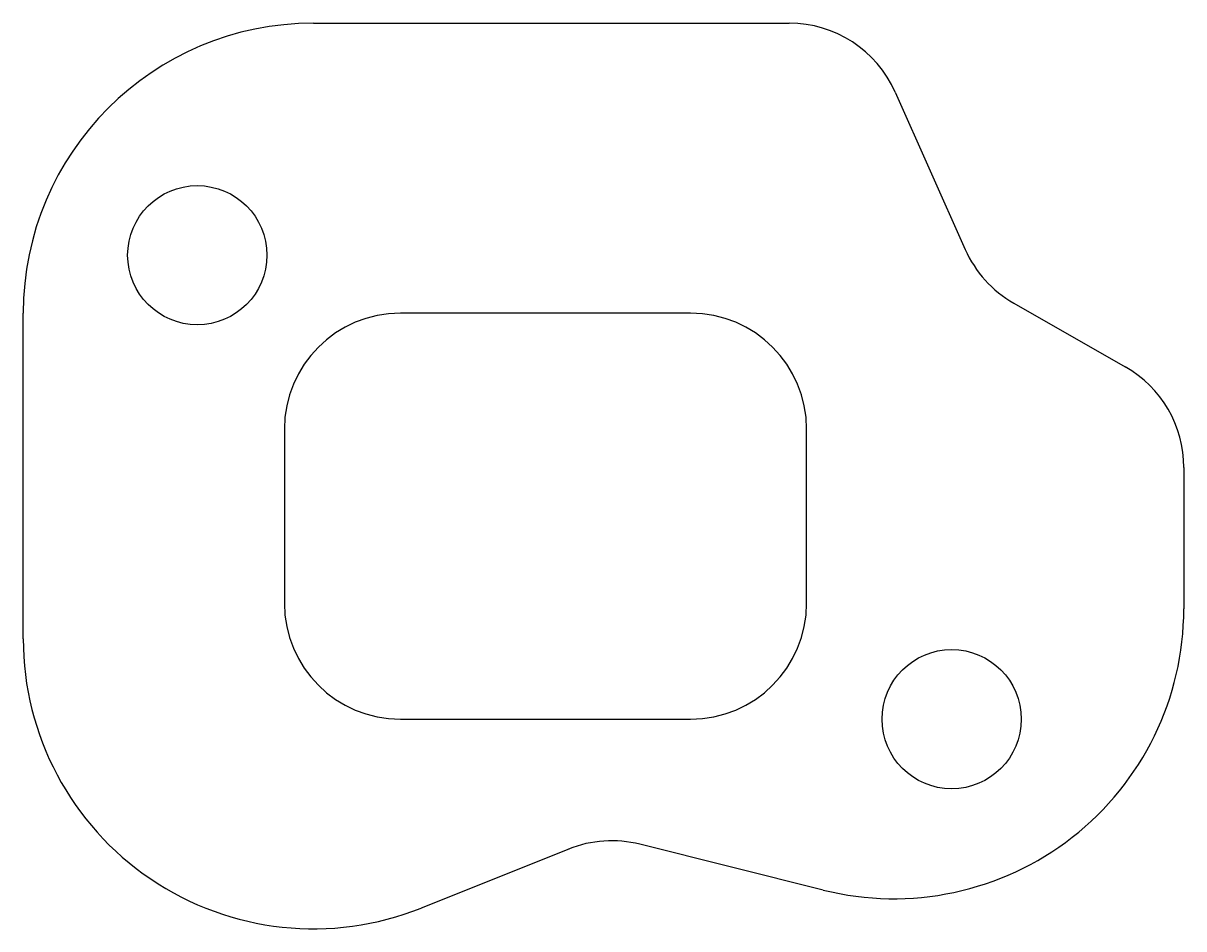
# Model space of a CAD drawing. Header units: millimetres. Extents: x -61 to 66, y -7 to 8.
# Drawn here: x 46 to 66, y -7.11 to 8.5 of the extents above.
import ezdxf

# ---------------------------------------------------------------- set-up
doc = ezdxf.new("R2010")
doc.units = ezdxf.units.MM

msp = doc.modelspace()

# ---------------------------------------------------------------- linework, layer by layer
for p, q in [((51, 8.5), (59.2, 8.5)), ((61.028, 7.312), (62.234, 4.599)), ((63.069, 3.675), (64.992, 2.576)), ((46, -2.115), (46, 3.5)), ((57.5, 3.5), (52.5, 3.5)), ((50.5, 1.5), (50.5, -1.5)), ((59.5, -1.5), (59.5, 1.5)), ((66, 0.839), (66, -1.596)), ((52.5, -3.5), (57.5, -3.5)), ((55.4, -5.74), (52.857, -6.757)), ((59.787, -6.447), (56.627, -5.657))]:
    msp.add_line(p, q)
for centre in [(49, 4.5), (62, -3.5)]:
    msp.add_circle(centre, 1.2)
for centre, radius, start, end in [((51, 3.5), 5, 90, 180), ((59.2, 6.5), 2, 23.9625, 90), ((64.061, 5.411), 2, 203.9625, 240.2551), ((52.5, 1.5), 2, 90, 180), ((57.5, 1.5), 2, 0, 90), ((64, 0.839), 2, 0, 60.2551), ((52.5, -1.5), 2, 180, 270), ((57.5, -1.5), 2, 270, 360), ((61, -1.596), 5, 255.9638, 0), ((51, -2.115), 5, 180, 291.8014), ((56.142, -7.597), 2, 75.9638, 111.8014), ((52.114, -4.9), 2, 291.8014088, 291.8014106)]:
    msp.add_arc(centre, radius, start, end)

doc.saveas('drawing.dxf')
